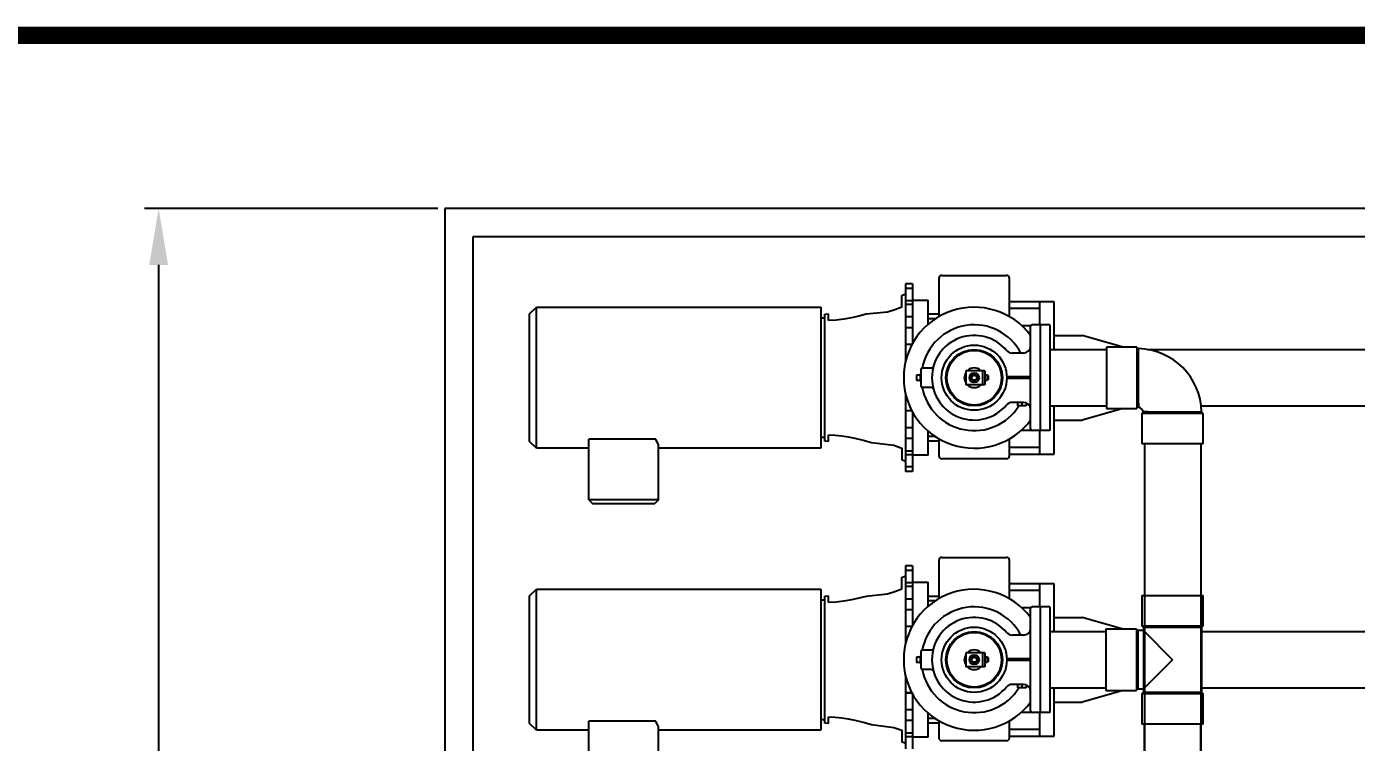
# Model space of a CAD drawing. Header units: inches. Extents: x 3739 to 4246, y 1221 to 1542.
# Drawn here: x 4000.4 to 4094.7, y 1486.6 to 1537.4 of the extents above; entities that cross this region are included whole.
import ezdxf

# ---------------------------------------------------------------- set-up
doc = ezdxf.new("R2010")
doc.units = ezdxf.units.IN
doc.header["$MEASUREMENT"] = 0
doc.header["$PDSIZE"] = -1
doc.layers.add('WDPUMP', color=7, linetype='Continuous')
doc.layers.add('WSPUMP', color=7, linetype='Continuous')
doc.dimstyles.new('General Dimension', dxfattribs={"dimtxt": 3.5, "dimasz": 4, "dimexe": 1, "dimexo": 0.5, "dimgap": 0.09, "dimtad": 0, "dimtih": 1, "dimtoh": 1, "dimdec": 3, "dimzin": 0, "dimdsep": 46, "dimlunit": 5, "dimtxsty": 'Standard', "dimcen": 0.09, "dimadec": 0, "dimazin": 0, "dimtfac": 1, "dimtdec": 3, "dimtofl": 0, "dimtmove": 0, "dimatfit": 3, "dimfxl": 1, "dimtolj": 1, "dimtzin": 0, "dimarcsym": 0})

# ---------------------------------------------------------------- blocks, each defined once
blk = doc.blocks.new('*D39')
at = {"color": 0, "linetype": 'Continuous', "lineweight": -2}
for p, q in [((4029.555, 1524.483), (4008.755, 1524.483)), ((4009.755, 1520.483), (4009.755, 1480.781)), ((4009.755, 1432.733), (4009.755, 1472.435)), ((4029.555, 1428.733), (4008.755, 1428.733))]:
    blk.add_line(p, q, dxfattribs=at)
at = {"color": 0, "linetype": 'Continuous'}
for points in [[(4009.088, 1520.483), (4010.421, 1520.483), (4009.755, 1524.483)], [(4009.088, 1432.733), (4010.421, 1432.733), (4009.755, 1428.733)]]:
    blk.add_solid(points, dxfattribs=at)
at = {"layer": 'Defpoints', "color": 0, "linetype": 'Continuous'}
for p in [(4030.055, 1524.483), (4009.755, 1428.733), (4030.055, 1428.733)]:
    blk.add_point(p, dxfattribs=at)
at = {"color": 0, "linetype": 'Continuous', "insert": (4009.755, 1476.608), "char_height": 3.5, "attachment_point": 5}
blk.add_mtext('\\A1;95{\\H1x;\\S3/4;}', dxfattribs=at)

msp = doc.modelspace()

# ---------------------------------------------------------------- linework, layer by layer
at = {"color": 0, "linetype": 'Continuous'}
for p, q in [((4030.0554, 1524.4829), (4030.0554, 1428.7329)), ((4174.0554, 1524.4829), (4030.0554, 1524.4829)), ((4030.0554, 1524.4829), (4030.0554, 1428.7329)), ((4174.0554, 1524.4829), (4030.0554, 1524.4829)), ((4032.0353, 1522.4829), (4032.0353, 1430.7329)), ((4172.0896, 1522.4829), (4032.0353, 1522.4829)), ((4032.0353, 1522.4829), (4032.0353, 1510.4829)), ((4032.0353, 1522.4829), (4032.0353, 1430.7329)), ((4172.0896, 1522.4829), (4032.0353, 1522.4829)), ((4032.0353, 1522.4829), (4032.0353, 1510.4829))]:
    msp.add_line(p, q, dxfattribs=at)
at = {"color": 0, "linetype": 'Continuous', "lineweight": 20, "const_width": 1.2319}
msp.add_lwpolyline([(3747.4063, 1228.7897), (4240.1698, 1228.7897), (4240.1698, 1536.7669), (3747.4063, 1536.7669), (3747.4063, 1228.7897)], dxfattribs=at)
at = {"layer": 'WDPUMP', "color": 0, "linetype": 'Continuous'}
for p, q in [((4063.2013, 1519.1374), (4062.7013, 1519.1374)), ((4062.7013, 1519.1374), (4062.7013, 1518.8112)), ((4063.2013, 1519.1374), (4062.7013, 1519.1374)), ((4062.7013, 1519.1374), (4062.7013, 1519.1374)), ((4063.2013, 1519.1374), (4063.2013, 1518.8112)), ((4063.2013, 1519.1374), (4063.2013, 1519.1374)), ((4065.0793, 1519.5404), (4065.0793, 1516.813)), ((4065.2793, 1519.7404), (4069.8793, 1519.7404)), ((4070.0793, 1516.813), (4070.0793, 1519.5404)), ((4062.4485, 1518.315), (4062.7013, 1518.4279)), ((4062.4513, 1517.4851), (4062.4513, 1518.3157)), ((4063.2013, 1518.8112), (4062.7013, 1518.8112)), ((4062.7013, 1518.8112), (4062.7013, 1517.9401)), ((4063.2013, 1518.8112), (4063.2013, 1517.9401)), ((4036.0353, 1516.9829), (4036.5353, 1517.4829)), ((4036.5353, 1517.4829), (4056.7153, 1517.4829)), ((4036.5353, 1507.4829), (4036.5353, 1517.4829)), ((4056.7153, 1517.4829), (4056.7153, 1507.4829)), ((4062.7013, 1517.9401), (4062.7013, 1517.6801)), ((4063.2013, 1517.9401), (4062.7013, 1517.9401)), ((4063.2013, 1517.6801), (4062.7013, 1517.6801)), ((4062.7013, 1517.6801), (4062.7013, 1516.789)), ((4063.2013, 1517.9829), (4064.3263, 1517.9829)), ((4063.2013, 1517.9401), (4063.2013, 1517.681)), ((4063.2013, 1517.6801), (4063.2013, 1516.789)), ((4064.3263, 1516.28), (4064.3263, 1517.9829)), ((4070.0793, 1517.8977), (4072.2363, 1517.8977)), ((4070.0793, 1517.4157), (4072.2363, 1517.4157)), ((4072.2363, 1517.4157), (4072.2363, 1517.8977)), ((4072.2363, 1517.8977), (4073.2363, 1517.8977)), ((4072.2363, 1516.2329), (4072.2363, 1517.4157)), ((4073.2391, 1514.4829), (4073.2391, 1517.8977)), ((4036.0353, 1516.9829), (4036.0353, 1507.9829)), ((4056.7153, 1516.7329), (4056.9963, 1516.7329)), ((4056.9963, 1516.9829), (4057.2455, 1517.0153)), ((4056.9963, 1507.9829), (4056.9963, 1516.9829)), ((4057.2463, 1516.5319), (4057.2463, 1517.0142)), ((4063.2013, 1516.789), (4062.7013, 1516.789)), ((4062.7013, 1516.789), (4062.7013, 1516.0298)), ((4063.2013, 1516.789), (4063.2013, 1516.0298)), ((4065.0793, 1516.9793), (4064.3263, 1516.9793)), ((4065.0793, 1516.9789), (4064.3263, 1516.9789)), ((4064.8197, 1516.6524), (4064.3263, 1516.6524)), ((4070.9307, 1516.1934), (4071.6129, 1516.1934)), ((4072.2666, 1516.2329), (4071.7041, 1516.2329)), ((4072.2666, 1516.2329), (4072.2666, 1508.7329)), ((4072.9541, 1516.2329), (4072.2666, 1516.2329)), ((4072.9541, 1516.2329), (4072.9541, 1508.7329)), ((4062.7013, 1516.0298), (4062.7013, 1514.8402)), ((4063.2013, 1516.0298), (4062.7013, 1516.0298)), ((4063.2013, 1516.0298), (4063.2013, 1514.8981)), ((4071.5791, 1508.8579), (4071.5791, 1516.1079)), ((4073.2391, 1515.4832), (4075.2391, 1515.4832)), ((4078.1363, 1514.6554), (4075.2391, 1515.4832)), ((4063.1699, 1514.8402), (4062.7013, 1514.8402)), ((4062.7013, 1514.8402), (4062.7013, 1514.8302)), ((4063.1645, 1514.8302), (4062.7013, 1514.8302)), ((4062.7013, 1514.8302), (4062.7013, 1513.6131)), ((4063.2013, 1514.8402), (4063.2013, 1514.8302)), ((4072.9541, 1514.4829), (4076.9541, 1514.4829)), ((4079.1141, 1514.6554), (4076.9541, 1514.6554)), ((4076.9541, 1514.6554), (4076.9541, 1510.3104)), ((4079.1141, 1514.6554), (4079.1141, 1512.4817)), ((4079.8676, 1514.4832), (4118.7391, 1514.4832)), ((4062.7087, 1513.6131), (4062.7013, 1513.6131)), ((4062.7013, 1513.6131), (4062.7013, 1513.5807)), ((4071.0791, 1514.2329), (4070.2606, 1514.2329)), ((4063.4902, 1512.6704), (4063.4902, 1512.2954)), ((4063.7402, 1512.6704), (4063.4902, 1512.6704)), ((4063.7402, 1512.7529), (4063.8291, 1512.7501)), ((4063.7402, 1512.7529), (4063.7402, 1512.2129)), ((4063.8291, 1512.7501), (4063.7402, 1512.7529)), ((4063.7802, 1512.7517), (4063.7802, 1512.2142)), ((4063.8291, 1511.8584), (4063.8291, 1513.1074)), ((4064.5615, 1513.1704), (4063.8921, 1513.1704)), ((4068.3392, 1512.9829), (4066.9856, 1512.9829)), ((4066.9856, 1512.9829), (4066.9856, 1511.9829)), ((4068.1726, 1512.9829), (4068.1726, 1511.9829)), ((4068.3392, 1512.9829), (4068.3392, 1511.9829)), ((4068.5042, 1512.6704), (4068.3392, 1512.6704)), ((4068.5042, 1512.6704), (4068.5042, 1512.2954)), ((4068.5667, 1512.6392), (4068.5042, 1512.6392)), ((4068.5667, 1512.6392), (4068.5667, 1512.3267)), ((4071.5791, 1512.5454), (4069.8907, 1512.5454)), ((4071.5791, 1512.4204), (4069.8907, 1512.4204)), ((4079.1141, 1512.4817), (4079.1141, 1510.3104)), ((4063.7402, 1512.2954), (4063.4902, 1512.2954)), ((4063.7402, 1512.2129), (4063.8291, 1512.2157)), ((4063.7402, 1512.2129), (4063.8291, 1512.2157)), ((4064.5615, 1511.7954), (4063.8921, 1511.7954)), ((4068.3392, 1511.9829), (4066.9856, 1511.9829)), ((4068.5042, 1512.2954), (4068.3392, 1512.2954)), ((4068.5667, 1512.3267), (4068.5042, 1512.3267)), ((4062.7013, 1511.3851), (4062.7013, 1511.3514)), ((4062.709, 1511.3514), (4062.7013, 1511.3514)), ((4062.7013, 1511.3514), (4062.7013, 1510.1343)), ((4071.0791, 1510.7329), (4070.2606, 1510.7329)), ((4070.6416, 1510.7329), (4070.6416, 1510.4829)), ((4071.2666, 1510.4829), (4070.6416, 1510.4829)), ((4070.9541, 1510.7329), (4070.9541, 1510.4829)), ((4071.2666, 1510.6964), (4071.2666, 1510.4829)), ((4072.9541, 1510.4829), (4076.9541, 1510.4829)), ((4073.2391, 1507.0687), (4073.2391, 1510.4829)), ((4083.6767, 1510.4832), (4101.3569, 1510.4832)), ((4063.1652, 1510.1343), (4062.7013, 1510.1343)), ((4062.7013, 1510.1343), (4062.7013, 1510.1245)), ((4062.7013, 1510.1245), (4062.7013, 1508.9351)), ((4063.1704, 1510.1245), (4062.7013, 1510.1245)), ((4063.2013, 1510.1343), (4063.2013, 1510.1245)), ((4063.2013, 1510.0677), (4063.2013, 1508.9351)), ((4078.1343, 1510.3104), (4075.2391, 1509.4832)), ((4076.9541, 1510.3104), (4079.1141, 1510.3104)), ((4079.4726, 1509.9519), (4079.4726, 1507.7919)), ((4081.6439, 1509.9519), (4079.4726, 1509.9519)), ((4083.8176, 1509.9519), (4081.6439, 1509.9519)), ((4083.8176, 1507.7919), (4083.8176, 1509.9519)), ((4063.2013, 1508.9351), (4062.7013, 1508.9351)), ((4062.7013, 1508.9351), (4062.7013, 1508.1757)), ((4063.2013, 1508.9351), (4063.2013, 1508.1757)), ((4064.3263, 1506.9829), (4064.3263, 1508.6858)), ((4070.9263, 1508.7684), (4071.6168, 1508.7684)), ((4072.2666, 1508.7329), (4071.7041, 1508.7329)), ((4072.2363, 1507.5511), (4072.2363, 1508.7329)), ((4072.9541, 1508.7329), (4072.2666, 1508.7329)), ((4073.2391, 1509.4832), (4075.2391, 1509.4832)), ((4036.5353, 1507.4829), (4036.0353, 1507.9829)), ((4044.9963, 1508.1299), (4040.2683, 1508.1299)), ((4040.2683, 1503.8189), (4040.2683, 1508.1299)), ((4045.1883, 1507.7329), (4044.9963, 1508.1299)), ((4045.1883, 1503.8189), (4045.1883, 1507.7329)), ((4056.9963, 1508.2329), (4056.7153, 1508.2329)), ((4057.2455, 1507.951), (4056.9963, 1507.9829)), ((4057.2463, 1507.9517), (4057.2463, 1508.4339)), ((4063.2013, 1508.1757), (4062.7013, 1508.1757)), ((4062.7013, 1508.1757), (4062.7013, 1507.2849)), ((4063.2013, 1508.1757), (4063.2013, 1507.2849)), ((4064.8215, 1508.3122), (4064.3263, 1508.3122)), ((4065.0793, 1507.9865), (4064.3263, 1507.9865)), ((4065.0793, 1508.1528), (4065.0793, 1506.9404)), ((4070.0793, 1506.9404), (4070.0793, 1508.1528)), ((4083.8176, 1507.7919), (4079.4726, 1507.7919)), ((4079.6451, 1507.7919), (4079.6451, 1497.0492)), ((4083.6451, 1507.7919), (4083.6451, 1497.0492)), ((4040.2683, 1507.4829), (4036.5353, 1507.4829)), ((4056.7153, 1507.4829), (4045.1883, 1507.4829)), ((4062.4513, 1507.4807), (4062.4513, 1506.6501)), ((4062.7013, 1507.2849), (4062.7013, 1507.0252)), ((4063.2013, 1507.2849), (4062.7013, 1507.2849)), ((4063.2013, 1507.0252), (4062.7013, 1507.0252)), ((4062.7013, 1507.0252), (4062.7013, 1506.1542)), ((4063.2013, 1507.2857), (4063.2013, 1507.0252)), ((4063.2013, 1507.0252), (4063.2013, 1506.1542)), ((4064.3263, 1506.9829), (4063.2013, 1506.9829)), ((4066.5793, 1506.7404), (4065.2793, 1506.7404)), ((4068.5793, 1506.7404), (4066.5793, 1506.7404)), ((4069.8793, 1506.7404), (4068.5793, 1506.7404)), ((4070.0793, 1507.5511), (4072.2363, 1507.5511)), ((4070.0793, 1507.0687), (4072.2363, 1507.0687)), ((4070.0793, 1507.0681), (4072.2363, 1507.0687)), ((4072.2363, 1507.0687), (4072.2363, 1507.5511)), ((4072.2363, 1507.0687), (4072.2363, 1507.0687)), ((4072.2391, 1507.0687), (4073.2391, 1507.0687)), ((4062.7013, 1506.5379), (4062.4486, 1506.651)), ((4063.2013, 1506.1542), (4062.7013, 1506.1542)), ((4062.7013, 1506.1542), (4062.7013, 1505.8282)), ((4063.2013, 1505.8282), (4062.7013, 1505.8282)), ((4063.2013, 1506.1542), (4063.2013, 1505.8282)), ((4045.1883, 1503.8189), (4040.2683, 1503.8189)), ((4040.2683, 1503.8189), (4040.5143, 1503.5729)), ((4040.5143, 1503.5729), (4044.9423, 1503.5729)), ((4045.1883, 1503.8189), (4044.9423, 1503.5729)), ((4065.0793, 1499.5404), (4065.0793, 1496.813)), ((4065.2793, 1499.7404), (4069.8793, 1499.7404)), ((4070.0793, 1496.813), (4070.0793, 1499.5404)), ((4062.4485, 1498.315), (4062.7013, 1498.4279)), ((4062.4513, 1497.4851), (4062.4513, 1498.3157)), ((4063.2013, 1499.1374), (4062.7013, 1499.1374)), ((4062.7013, 1499.1374), (4062.7013, 1498.8112)), ((4063.2013, 1499.1374), (4062.7013, 1499.1374)), ((4062.7013, 1499.1374), (4062.7013, 1499.1374)), ((4063.2013, 1498.8112), (4062.7013, 1498.8112)), ((4062.7013, 1498.8112), (4062.7013, 1497.9401)), ((4063.2013, 1499.1374), (4063.2013, 1498.8112)), ((4063.2013, 1499.1374), (4063.2013, 1499.1374)), ((4063.2013, 1498.8112), (4063.2013, 1497.9401)), ((4036.0353, 1496.9829), (4036.5353, 1497.4829)), ((4036.5353, 1497.4829), (4056.7153, 1497.4829)), ((4036.5353, 1487.4829), (4036.5353, 1497.4829)), ((4056.7153, 1497.4829), (4056.7153, 1487.4829)), ((4062.7013, 1497.9401), (4062.7013, 1497.6801)), ((4063.2013, 1497.9401), (4062.7013, 1497.9401)), ((4063.2013, 1497.6801), (4062.7013, 1497.6801)), ((4062.7013, 1497.6801), (4062.7013, 1496.789)), ((4063.2013, 1497.9829), (4064.3263, 1497.9829)), ((4063.2013, 1497.9401), (4063.2013, 1497.681)), ((4063.2013, 1497.6801), (4063.2013, 1496.789)), ((4064.3263, 1496.28), (4064.3263, 1497.9829)), ((4070.0793, 1497.8977), (4072.2363, 1497.8977)), ((4070.0793, 1497.4157), (4072.2363, 1497.4157)), ((4072.2363, 1497.4157), (4072.2363, 1497.8977)), ((4072.2363, 1497.8977), (4073.2363, 1497.8977)), ((4072.2363, 1496.2329), (4072.2363, 1497.4157)), ((4073.2391, 1494.4829), (4073.2391, 1497.8977)), ((4036.0353, 1496.9829), (4036.0353, 1487.9829)), ((4056.7153, 1496.7329), (4056.9963, 1496.7329)), ((4056.9963, 1496.9829), (4057.2455, 1497.0153)), ((4056.9963, 1487.9829), (4056.9963, 1496.9829)), ((4057.2463, 1496.5319), (4057.2463, 1497.0142)), ((4063.2013, 1496.789), (4062.7013, 1496.789)), ((4062.7013, 1496.789), (4062.7013, 1496.0298)), ((4063.2013, 1496.789), (4063.2013, 1496.0298)), ((4065.0793, 1496.9793), (4064.3263, 1496.9793)), ((4065.0793, 1496.9789), (4064.3263, 1496.9789)), ((4064.8197, 1496.6524), (4064.3263, 1496.6524)), ((4079.4726, 1497.0492), (4079.4726, 1494.8892)), ((4079.4726, 1497.0492), (4081.6451, 1497.0492)), ((4081.6451, 1497.0492), (4083.8176, 1497.0492)), ((4083.8176, 1494.8892), (4083.8176, 1497.0492)), ((4062.7013, 1496.0298), (4062.7013, 1494.8402)), ((4063.2013, 1496.0298), (4062.7013, 1496.0298)), ((4063.2013, 1496.0298), (4063.2013, 1494.8981)), ((4070.9307, 1496.1934), (4071.6129, 1496.1934)), ((4071.5791, 1488.8579), (4071.5791, 1496.1079)), ((4072.2666, 1496.2329), (4071.7041, 1496.2329)), ((4072.2666, 1496.2329), (4072.2666, 1488.7329)), ((4072.9541, 1496.2329), (4072.2666, 1496.2329)), ((4072.9541, 1496.2329), (4072.9541, 1488.7329)), ((4073.2391, 1495.4832), (4075.2391, 1495.4832)), ((4078.1363, 1494.6554), (4075.2391, 1495.4832)), ((4063.1699, 1494.8402), (4062.7013, 1494.8402)), ((4062.7013, 1494.8402), (4062.7013, 1494.8302)), ((4063.1645, 1494.8302), (4062.7013, 1494.8302)), ((4062.7013, 1494.8302), (4062.7013, 1493.6131)), ((4063.2013, 1494.8402), (4063.2013, 1494.8302)), ((4072.9541, 1494.4829), (4076.9226, 1494.4829)), ((4079.0826, 1494.6554), (4076.9226, 1494.6554)), ((4076.9226, 1494.6554), (4076.9226, 1490.3104)), ((4079.0826, 1494.6554), (4079.0826, 1490.3104)), ((4079.5826, 1494.5454), (4079.1926, 1494.5454)), ((4079.1926, 1494.5454), (4079.1926, 1490.4204)), ((4079.4726, 1494.8892), (4081.6451, 1494.8892)), ((4079.5826, 1494.7792), (4079.5826, 1490.1867)), ((4083.7076, 1494.7792), (4079.5826, 1494.7792)), ((4079.5826, 1494.5454), (4081.6451, 1492.4829)), ((4081.6451, 1494.8892), (4083.8176, 1494.8892)), ((4083.7076, 1494.7792), (4083.7076, 1490.1867)), ((4083.7076, 1494.4832), (4101.299, 1494.4832)), ((4062.7087, 1493.6131), (4062.7013, 1493.6131)), ((4062.7013, 1493.6131), (4062.7013, 1493.5807)), ((4071.0791, 1494.2329), (4070.2606, 1494.2329)), ((4063.4902, 1492.6704), (4063.4902, 1492.2954)), ((4063.7402, 1492.6704), (4063.4902, 1492.6704)), ((4063.7402, 1492.7529), (4063.8291, 1492.7501)), ((4063.7402, 1492.7529), (4063.7402, 1492.2129)), ((4063.8291, 1492.7501), (4063.7402, 1492.7529)), ((4063.7802, 1492.7517), (4063.7802, 1492.2142)), ((4063.8291, 1491.8584), (4063.8291, 1493.1074)), ((4064.5615, 1493.1704), (4063.8921, 1493.1704)), ((4068.3392, 1492.9829), (4066.9856, 1492.9829)), ((4066.9856, 1492.9829), (4066.9856, 1491.9829)), ((4068.1726, 1492.9829), (4068.1726, 1491.9829)), ((4068.3392, 1492.9829), (4068.3392, 1491.9829)), ((4068.5042, 1492.6704), (4068.3392, 1492.6704)), ((4068.5042, 1492.6704), (4068.5042, 1492.2954)), ((4068.5667, 1492.6392), (4068.5042, 1492.6392)), ((4068.5667, 1492.6392), (4068.5667, 1492.3267)), ((4063.7402, 1492.2954), (4063.4902, 1492.2954)), ((4063.7402, 1492.2129), (4063.8291, 1492.2157)), ((4063.7402, 1492.2129), (4063.8291, 1492.2157)), ((4064.5615, 1491.7954), (4063.8921, 1491.7954)), ((4068.3392, 1491.9829), (4066.9856, 1491.9829)), ((4068.5042, 1492.2954), (4068.3392, 1492.2954)), ((4068.5667, 1492.3267), (4068.5042, 1492.3267)), ((4071.5791, 1492.5454), (4069.8907, 1492.5454)), ((4071.5791, 1492.4204), (4069.8907, 1492.4204)), ((4081.6451, 1492.4829), (4079.5826, 1490.4204)), ((4062.7013, 1491.3851), (4062.7013, 1491.3514)), ((4062.709, 1491.3514), (4062.7013, 1491.3514)), ((4062.7013, 1491.3514), (4062.7013, 1490.1343)), ((4071.0791, 1490.7329), (4070.2606, 1490.7329)), ((4070.6416, 1490.7329), (4070.6416, 1490.4829)), ((4070.9541, 1490.7329), (4070.9541, 1490.4829)), ((4071.2666, 1490.6964), (4071.2666, 1490.4829)), ((4063.1652, 1490.1343), (4062.7013, 1490.1343)), ((4062.7013, 1490.1343), (4062.7013, 1490.1245)), ((4062.7013, 1490.1245), (4062.7013, 1488.9351)), ((4063.1704, 1490.1245), (4062.7013, 1490.1245)), ((4063.2013, 1490.1343), (4063.2013, 1490.1245)), ((4063.2013, 1490.0677), (4063.2013, 1488.9351)), ((4071.2666, 1490.4829), (4070.6416, 1490.4829)), ((4072.9541, 1490.4829), (4076.9226, 1490.4829)), ((4073.2391, 1487.0687), (4073.2391, 1490.4829)), ((4078.1343, 1490.3104), (4075.2391, 1489.4832)), ((4076.9226, 1490.3104), (4079.0826, 1490.3104)), ((4079.1926, 1490.4204), (4079.5826, 1490.4204)), ((4079.4726, 1490.0767), (4079.4726, 1487.9167)), ((4081.6451, 1490.0767), (4079.4726, 1490.0767)), ((4079.5826, 1490.1867), (4081.6451, 1490.1867)), ((4081.6451, 1490.1867), (4083.7076, 1490.1867)), ((4083.8176, 1490.0767), (4081.6451, 1490.0767)), ((4083.7076, 1490.4832), (4118.7391, 1490.4832)), ((4083.8176, 1487.9167), (4083.8176, 1490.0767)), ((4063.2013, 1488.9351), (4062.7013, 1488.9351)), ((4062.7013, 1488.9351), (4062.7013, 1488.1757)), ((4063.2013, 1488.9351), (4063.2013, 1488.1757)), ((4073.2391, 1489.4832), (4075.2391, 1489.4832)), ((4036.5353, 1487.4829), (4036.0353, 1487.9829)), ((4044.9963, 1488.1299), (4040.2683, 1488.1299)), ((4040.2683, 1483.8189), (4040.2683, 1488.1299)), ((4045.1883, 1487.7329), (4044.9963, 1488.1299)), ((4056.9963, 1488.2329), (4056.7153, 1488.2329)), ((4057.2455, 1487.951), (4056.9963, 1487.9829)), ((4057.2463, 1487.9517), (4057.2463, 1488.4339)), ((4063.2013, 1488.1757), (4062.7013, 1488.1757)), ((4062.7013, 1488.1757), (4062.7013, 1487.2849)), ((4063.2013, 1488.1757), (4063.2013, 1487.2849)), ((4064.3263, 1486.9829), (4064.3263, 1488.6858)), ((4064.8215, 1488.3122), (4064.3263, 1488.3122)), ((4065.0793, 1487.9865), (4064.3263, 1487.9865)), ((4065.0793, 1488.1528), (4065.0793, 1486.9404)), ((4070.0793, 1486.9404), (4070.0793, 1488.1528)), ((4070.9263, 1488.7684), (4071.6168, 1488.7684)), ((4072.2666, 1488.7329), (4071.7041, 1488.7329)), ((4072.2363, 1487.5511), (4072.2363, 1488.7329)), ((4072.9541, 1488.7329), (4072.2666, 1488.7329)), ((4083.8176, 1487.9167), (4079.4726, 1487.9167)), ((4079.6451, 1431.6329), (4079.6451, 1487.9167)), ((4083.6451, 1431.6329), (4083.6451, 1487.9167)), ((4040.2683, 1487.4829), (4036.5353, 1487.4829)), ((4045.1883, 1483.8189), (4045.1883, 1487.7329)), ((4056.7153, 1487.4829), (4045.1883, 1487.4829)), ((4062.4513, 1487.4807), (4062.4513, 1486.6501)), ((4062.7013, 1487.2849), (4062.7013, 1487.0252)), ((4063.2013, 1487.2849), (4062.7013, 1487.2849)), ((4063.2013, 1487.0252), (4062.7013, 1487.0252)), ((4062.7013, 1487.0252), (4062.7013, 1486.1542)), ((4063.2013, 1487.2857), (4063.2013, 1487.0252)), ((4063.2013, 1487.0252), (4063.2013, 1486.1542)), ((4064.3263, 1486.9829), (4063.2013, 1486.9829)), ((4070.0793, 1487.5511), (4072.2363, 1487.5511)), ((4070.0793, 1487.0687), (4072.2363, 1487.0687)), ((4070.0793, 1487.0681), (4072.2363, 1487.0687)), ((4072.2363, 1487.0687), (4072.2363, 1487.5511)), ((4072.2363, 1487.0687), (4072.2363, 1487.0687)), ((4072.2391, 1487.0687), (4073.2391, 1487.0687)), ((4062.7013, 1486.5379), (4062.4486, 1486.651)), ((4066.5793, 1486.7404), (4065.2793, 1486.7404)), ((4068.5793, 1486.7404), (4066.5793, 1486.7404)), ((4069.8793, 1486.7404), (4068.5793, 1486.7404))]:
    msp.add_line(p, q, dxfattribs=at)
at = {"layer": 'WDPUMP', "color": 0, "linetype": 'Continuous', "flags": 128}
for points in [[(4062.4513, 1517.4851), (4061.9486, 1517.3017), (4061.4413, 1517.1322), (4059.9274, 1516.978), (4059.4086, 1516.8424), (4058.8763, 1516.726), (4058.3396, 1516.6339), (4057.7942, 1516.5683), (4057.2463, 1516.5319)], [(4079.1141, 1514.6535), (4079.1162, 1514.6324), (4079.1224, 1514.6121), (4079.1323, 1514.5934), (4079.1457, 1514.5769), (4079.162, 1514.5633), (4079.1805, 1514.5531), (4079.2007, 1514.5466), (4079.2218, 1514.5441)], [(4079.2241, 1512.4817), (4079.224, 1512.4828), (4079.2236, 1512.6764), (4079.2233, 1512.87), (4079.223, 1513.0372), (4079.2228, 1513.2005), (4079.2226, 1513.3633), (4079.2224, 1513.5197), (4079.2222, 1513.6642), (4079.2221, 1513.8006), (4079.222, 1513.9313), (4079.2219, 1514.0515), (4079.2218, 1514.1572), (4079.2217, 1514.2513), (4079.2216, 1514.3353), (4079.2216, 1514.4059), (4079.2215, 1514.4609), (4079.2215, 1514.5022), (4079.2215, 1514.5302), (4079.2215, 1514.5432), (4079.2215, 1514.5426)], [(4079.2559, 1510.4002), (4079.256, 1510.3993), (4079.2548, 1510.4126), (4079.2524, 1510.4415), (4079.2492, 1510.4851), (4079.2457, 1510.5447), (4079.2423, 1510.6185), (4079.2393, 1510.7025), (4079.2367, 1510.7986), (4079.2343, 1510.9093), (4079.2324, 1511.0314), (4079.2308, 1511.1595), (4079.2294, 1511.2965), (4079.2282, 1511.446), (4079.2272, 1511.6029), (4079.2264, 1511.7616), (4079.2257, 1511.9252), (4079.2251, 1512.0976), (4079.2246, 1512.2728), (4079.2241, 1512.4817)], [(4079.5623, 1510.0938), (4079.5614, 1510.0939), (4079.5748, 1510.0926), (4079.6036, 1510.0902), (4079.6472, 1510.0871), (4079.7068, 1510.0836), (4079.7806, 1510.0802), (4079.8646, 1510.0772), (4079.9607, 1510.0745), (4080.0715, 1510.0722), (4080.1936, 1510.0702), (4080.3216, 1510.0686), (4080.4587, 1510.0673), (4080.6081, 1510.0661), (4080.7651, 1510.0651), (4080.9237, 1510.0643), (4081.0874, 1510.0636), (4081.2597, 1510.063), (4081.4349, 1510.0624), (4081.6438, 1510.0619)], [(4081.6438, 1510.0619), (4081.6449, 1510.0619), (4081.8385, 1510.0615), (4082.0321, 1510.0611), (4082.1993, 1510.0609), (4082.3626, 1510.0606), (4082.5255, 1510.0604), (4082.6819, 1510.0602), (4082.8264, 1510.0601), (4082.9627, 1510.0599), (4083.0935, 1510.0598), (4083.2136, 1510.0597), (4083.3193, 1510.0596), (4083.4134, 1510.0595), (4083.4975, 1510.0595), (4083.568, 1510.0594), (4083.623, 1510.0594), (4083.6644, 1510.0594), (4083.6923, 1510.0593), (4083.7053, 1510.0593), (4083.7047, 1510.0593)], [(4083.7063, 1510.0591), (4083.7089, 1510.0381), (4083.7154, 1510.018), (4083.7257, 1509.9995), (4083.7393, 1509.9834), (4083.7557, 1509.9701), (4083.7744, 1509.9602), (4083.7946, 1509.9541), (4083.8156, 1509.9519)], [(4057.2463, 1508.4339), (4057.7157, 1508.4046), (4058.1834, 1508.3536), (4058.652, 1508.2815), (4059.1174, 1508.1901), (4059.7086, 1508.0476), (4060.2935, 1507.8799), (4061.8754, 1507.6896), (4062.4513, 1507.4807)], [(4062.4513, 1497.4851), (4061.9486, 1497.3017), (4061.4413, 1497.1322), (4059.9274, 1496.978), (4059.4086, 1496.8424), (4058.8763, 1496.726), (4058.3396, 1496.6339), (4057.7942, 1496.5683), (4057.2463, 1496.5319)], [(4057.2463, 1488.4339), (4057.7157, 1488.4046), (4058.1834, 1488.3536), (4058.652, 1488.2815), (4059.1174, 1488.1901), (4059.7086, 1488.0476), (4060.2935, 1487.8799), (4061.8754, 1487.6896), (4062.4513, 1487.4807)]]:
    msp.add_lwpolyline(points, dxfattribs=at)
at = {"layer": 'WDPUMP', "color": 0, "linetype": 'Continuous'}
for centre, radius in [((4067.5793, 1512.4829), 2.3123), ((4067.5793, 1512.4829), 2.0003), ((4067.5793, 1512.4829), 1.9378), ((4067.5791, 1512.4829), 0.3435), ((4067.5791, 1512.4829), 0.214), ((4067.5791, 1512.4829), 0.1827), ((4067.5793, 1492.4829), 2.3123), ((4067.5793, 1492.4829), 2.0003), ((4067.5793, 1492.4829), 1.9378), ((4067.5791, 1492.4829), 0.3435), ((4067.5791, 1492.4829), 0.214), ((4067.5791, 1492.4829), 0.1827)]:
    msp.add_circle(centre, radius, dxfattribs=at)
for centre, radius, start, end in [((4065.2793, 1519.5404), 0.2, 90, 180), ((4069.8793, 1519.5404), 0.2, 0, 90), ((4067.5793, 1512.4829), 5, 36.874672, 323.125328), ((4067.5793, 1512.4829), 3.7503, 27.816124, 169.436735), ((4071.7041, 1516.1079), 0.125, 90, 180), ((4067.5793, 1512.4829), 3.0003, 40.001767, 319.998233), ((4070.2606, 1514.7329), 0.5, 220.001767, 270), ((4071.0791, 1514.7329), 0.5, 270, 0), ((4079.1141, 1509.9519), 4.5935, 1.340587, 88.660329), ((4063.8921, 1513.1074), 0.063, 90, 180), ((4064.5615, 1513.2954), 0.125, 270, 344.931172), ((4067.5791, 1512.4829), 0.7012, 147.825701, 212.174299), ((4067.5791, 1512.4829), 0.7012, 45.486492, 134.513508), ((4063.8921, 1511.8584), 0.063, 180, 270), ((4067.5793, 1512.4829), 3.7503, 190.563265, 327.771455), ((4064.5615, 1511.6704), 0.125, 15.068828, 90), ((4067.5791, 1512.4829), 0.7012, 225.486492, 314.513508), ((4070.2606, 1510.2329), 0.5, 90, 139.998233), ((4071.0791, 1510.2329), 0.5, 0, 90), ((4079.2224, 1510.2938), 0.1096, 72.615341, 170.42287), ((4079.1141, 1509.9519), 0.4685, 17.59635, 72.46961), ((4079.4558, 1510.0605), 0.1098, 279.660357, 17.496583), ((4071.7041, 1508.8579), 0.125, 180, 270), ((4065.2793, 1506.9404), 0.2, 180, 270), ((4069.8793, 1506.9404), 0.2, 270, 0), ((4065.2793, 1499.5404), 0.2, 90, 180), ((4069.8793, 1499.5404), 0.2, 0, 90), ((4067.5793, 1492.4829), 5, 36.874672, 323.125328), ((4067.5793, 1492.4829), 3.7503, 27.816124, 169.436735), ((4067.5793, 1492.4829), 3.0003, 40.001767, 319.998233), ((4071.7041, 1496.1079), 0.125, 90, 180), ((4071.0791, 1494.7329), 0.5, 270, 0), ((4079.1926, 1494.6554), 0.11, 180, 270), ((4079.4726, 1494.7792), 0.11, 0, 90), ((4083.8176, 1494.7792), 0.11, 90, 180), ((4070.2606, 1494.7329), 0.5, 220.001767, 270), ((4063.8921, 1493.1074), 0.063, 90, 180), ((4064.5615, 1493.2954), 0.125, 270, 344.931172), ((4067.5791, 1492.4829), 0.7012, 147.825701, 212.174299), ((4067.5791, 1492.4829), 0.7012, 45.486492, 134.513508), ((4063.8921, 1491.8584), 0.063, 180, 270), ((4067.5793, 1492.4829), 3.7503, 190.563265, 327.771455), ((4064.5615, 1491.6704), 0.125, 15.068828, 90), ((4067.5791, 1492.4829), 0.7012, 225.486492, 314.513508), ((4070.2606, 1490.2329), 0.5, 90, 139.998233), ((4071.0791, 1490.2329), 0.5, 0, 90), ((4079.1926, 1490.3104), 0.11, 90, 180), ((4079.4726, 1490.1867), 0.11, 270, 0), ((4083.8176, 1490.1867), 0.11, 180, 270), ((4071.7041, 1488.8579), 0.125, 180, 270), ((4065.2793, 1486.9404), 0.2, 180, 270), ((4069.8793, 1486.9404), 0.2, 270, 0)]:
    msp.add_arc(centre, radius, start, end, dxfattribs=at)
at = {"layer": 'WSPUMP', "color": 0, "linetype": 'Continuous'}
for p, q in [((4063.2013, 1519.1374), (4062.7013, 1519.1374)), ((4062.7013, 1519.1374), (4062.7013, 1518.8112)), ((4063.2013, 1519.1374), (4062.7013, 1519.1374)), ((4062.7013, 1519.1374), (4062.7013, 1519.1374)), ((4063.2013, 1519.1374), (4063.2013, 1518.8112)), ((4063.2013, 1519.1374), (4063.2013, 1519.1374)), ((4065.0793, 1519.5404), (4065.0793, 1516.813)), ((4065.2793, 1519.7404), (4069.8793, 1519.7404)), ((4070.0793, 1516.813), (4070.0793, 1519.5404)), ((4062.4485, 1518.315), (4062.7013, 1518.4279)), ((4062.4513, 1517.4851), (4062.4513, 1518.3157)), ((4063.2013, 1518.8112), (4062.7013, 1518.8112)), ((4062.7013, 1518.8112), (4062.7013, 1517.9401)), ((4063.2013, 1518.8112), (4063.2013, 1517.9401)), ((4036.0353, 1516.9829), (4036.5353, 1517.4829)), ((4036.5353, 1517.4829), (4056.7153, 1517.4829)), ((4036.5353, 1507.4829), (4036.5353, 1517.4829)), ((4056.7153, 1517.4829), (4056.7153, 1507.4829)), ((4062.7013, 1517.9401), (4062.7013, 1517.6801)), ((4063.2013, 1517.9401), (4062.7013, 1517.9401)), ((4063.2013, 1517.6801), (4062.7013, 1517.6801)), ((4062.7013, 1517.6801), (4062.7013, 1516.789)), ((4063.2013, 1517.9829), (4064.3263, 1517.9829)), ((4063.2013, 1517.9401), (4063.2013, 1517.681)), ((4063.2013, 1517.6801), (4063.2013, 1516.789)), ((4064.3263, 1516.28), (4064.3263, 1517.9829)), ((4070.0793, 1517.8977), (4072.2363, 1517.8977)), ((4070.0793, 1517.4157), (4072.2363, 1517.4157)), ((4072.2363, 1517.4157), (4072.2363, 1517.8977)), ((4072.2363, 1517.8977), (4073.2363, 1517.8977)), ((4072.2363, 1516.2329), (4072.2363, 1517.4157)), ((4073.2391, 1514.4829), (4073.2391, 1517.8977)), ((4036.0353, 1516.9829), (4036.0353, 1507.9829)), ((4056.7153, 1516.7329), (4056.9963, 1516.7329)), ((4056.9963, 1516.9829), (4057.2455, 1517.0153)), ((4056.9963, 1507.9829), (4056.9963, 1516.9829)), ((4057.2463, 1516.5319), (4057.2463, 1517.0142)), ((4063.2013, 1516.789), (4062.7013, 1516.789)), ((4062.7013, 1516.789), (4062.7013, 1516.0298)), ((4063.2013, 1516.789), (4063.2013, 1516.0298)), ((4065.0793, 1516.9793), (4064.3263, 1516.9793)), ((4065.0793, 1516.9789), (4064.3263, 1516.9789)), ((4064.8197, 1516.6524), (4064.3263, 1516.6524)), ((4070.9307, 1516.1934), (4071.6129, 1516.1934)), ((4072.2666, 1516.2329), (4071.7041, 1516.2329)), ((4072.2666, 1516.2329), (4072.2666, 1508.7329)), ((4072.9541, 1516.2329), (4072.2666, 1516.2329)), ((4072.9541, 1516.2329), (4072.9541, 1508.7329)), ((4062.7013, 1516.0298), (4062.7013, 1514.8402)), ((4063.2013, 1516.0298), (4062.7013, 1516.0298)), ((4063.2013, 1516.0298), (4063.2013, 1514.8981)), ((4071.5791, 1508.8579), (4071.5791, 1516.1079)), ((4073.2391, 1515.4832), (4075.2391, 1515.4832)), ((4078.1363, 1514.6554), (4075.2391, 1515.4832)), ((4063.1699, 1514.8402), (4062.7013, 1514.8402)), ((4062.7013, 1514.8402), (4062.7013, 1514.8302)), ((4063.1645, 1514.8302), (4062.7013, 1514.8302)), ((4062.7013, 1514.8302), (4062.7013, 1513.6131)), ((4063.2013, 1514.8402), (4063.2013, 1514.8302)), ((4072.9541, 1514.4829), (4076.9541, 1514.4829)), ((4079.1141, 1514.6554), (4076.9541, 1514.6554)), ((4076.9541, 1514.6554), (4076.9541, 1510.3104)), ((4079.1141, 1514.6554), (4079.1141, 1512.4817)), ((4079.8676, 1514.4832), (4118.7391, 1514.4832)), ((4062.7087, 1513.6131), (4062.7013, 1513.6131)), ((4062.7013, 1513.6131), (4062.7013, 1513.5807)), ((4071.0791, 1514.2329), (4070.2606, 1514.2329)), ((4063.4902, 1512.6704), (4063.4902, 1512.2954)), ((4063.7402, 1512.6704), (4063.4902, 1512.6704)), ((4063.7402, 1512.7529), (4063.8291, 1512.7501)), ((4063.7402, 1512.7529), (4063.7402, 1512.2129)), ((4063.8291, 1512.7501), (4063.7402, 1512.7529)), ((4063.7802, 1512.7517), (4063.7802, 1512.2142)), ((4063.8291, 1511.8584), (4063.8291, 1513.1074)), ((4064.5615, 1513.1704), (4063.8921, 1513.1704)), ((4068.3392, 1512.9829), (4066.9856, 1512.9829)), ((4066.9856, 1512.9829), (4066.9856, 1511.9829)), ((4068.1726, 1512.9829), (4068.1726, 1511.9829)), ((4068.3392, 1512.9829), (4068.3392, 1511.9829)), ((4068.5042, 1512.6704), (4068.3392, 1512.6704)), ((4068.5042, 1512.6704), (4068.5042, 1512.2954)), ((4068.5667, 1512.6392), (4068.5042, 1512.6392)), ((4068.5667, 1512.6392), (4068.5667, 1512.3267)), ((4071.5791, 1512.5454), (4069.8907, 1512.5454)), ((4071.5791, 1512.4204), (4069.8907, 1512.4204)), ((4079.1141, 1512.4817), (4079.1141, 1510.3104)), ((4063.7402, 1512.2954), (4063.4902, 1512.2954)), ((4063.7402, 1512.2129), (4063.8291, 1512.2157)), ((4063.7402, 1512.2129), (4063.8291, 1512.2157)), ((4064.5615, 1511.7954), (4063.8921, 1511.7954)), ((4068.3392, 1511.9829), (4066.9856, 1511.9829)), ((4068.5042, 1512.2954), (4068.3392, 1512.2954)), ((4068.5667, 1512.3267), (4068.5042, 1512.3267)), ((4062.7013, 1511.3851), (4062.7013, 1511.3514)), ((4062.709, 1511.3514), (4062.7013, 1511.3514)), ((4062.7013, 1511.3514), (4062.7013, 1510.1343)), ((4071.0791, 1510.7329), (4070.2606, 1510.7329)), ((4070.6416, 1510.7329), (4070.6416, 1510.4829)), ((4071.2666, 1510.4829), (4070.6416, 1510.4829)), ((4070.9541, 1510.7329), (4070.9541, 1510.4829)), ((4071.2666, 1510.6964), (4071.2666, 1510.4829)), ((4072.9541, 1510.4829), (4076.9541, 1510.4829)), ((4073.2391, 1507.0687), (4073.2391, 1510.4829)), ((4083.6767, 1510.4832), (4101.3569, 1510.4832)), ((4063.1652, 1510.1343), (4062.7013, 1510.1343)), ((4062.7013, 1510.1343), (4062.7013, 1510.1245)), ((4062.7013, 1510.1245), (4062.7013, 1508.9351)), ((4063.1704, 1510.1245), (4062.7013, 1510.1245)), ((4063.2013, 1510.1343), (4063.2013, 1510.1245)), ((4063.2013, 1510.0677), (4063.2013, 1508.9351)), ((4078.1343, 1510.3104), (4075.2391, 1509.4832)), ((4076.9541, 1510.3104), (4079.1141, 1510.3104)), ((4079.4726, 1509.9519), (4079.4726, 1507.7919)), ((4081.6439, 1509.9519), (4079.4726, 1509.9519)), ((4083.8176, 1509.9519), (4081.6439, 1509.9519)), ((4083.8176, 1507.7919), (4083.8176, 1509.9519)), ((4063.2013, 1508.9351), (4062.7013, 1508.9351)), ((4062.7013, 1508.9351), (4062.7013, 1508.1757)), ((4063.2013, 1508.9351), (4063.2013, 1508.1757)), ((4064.3263, 1506.9829), (4064.3263, 1508.6858)), ((4070.9263, 1508.7684), (4071.6168, 1508.7684)), ((4072.2666, 1508.7329), (4071.7041, 1508.7329)), ((4072.2363, 1507.5511), (4072.2363, 1508.7329)), ((4072.9541, 1508.7329), (4072.2666, 1508.7329)), ((4073.2391, 1509.4832), (4075.2391, 1509.4832)), ((4036.5353, 1507.4829), (4036.0353, 1507.9829)), ((4044.9963, 1508.1299), (4040.2683, 1508.1299)), ((4040.2683, 1503.8189), (4040.2683, 1508.1299)), ((4045.1883, 1507.7329), (4044.9963, 1508.1299)), ((4045.1883, 1503.8189), (4045.1883, 1507.7329)), ((4056.9963, 1508.2329), (4056.7153, 1508.2329)), ((4057.2455, 1507.951), (4056.9963, 1507.9829)), ((4057.2463, 1507.9517), (4057.2463, 1508.4339)), ((4063.2013, 1508.1757), (4062.7013, 1508.1757)), ((4062.7013, 1508.1757), (4062.7013, 1507.2849)), ((4063.2013, 1508.1757), (4063.2013, 1507.2849)), ((4064.8215, 1508.3122), (4064.3263, 1508.3122)), ((4065.0793, 1507.9865), (4064.3263, 1507.9865)), ((4065.0793, 1508.1528), (4065.0793, 1506.9404)), ((4070.0793, 1506.9404), (4070.0793, 1508.1528)), ((4083.8176, 1507.7919), (4079.4726, 1507.7919)), ((4079.6451, 1507.7919), (4079.6451, 1431.6329)), ((4083.6451, 1507.7919), (4083.6451, 1431.6329)), ((4040.2683, 1507.4829), (4036.5353, 1507.4829)), ((4056.7153, 1507.4829), (4045.1883, 1507.4829)), ((4062.4513, 1507.4807), (4062.4513, 1506.6501)), ((4062.7013, 1507.2849), (4062.7013, 1507.0252)), ((4063.2013, 1507.2849), (4062.7013, 1507.2849)), ((4063.2013, 1507.0252), (4062.7013, 1507.0252)), ((4062.7013, 1507.0252), (4062.7013, 1506.1542)), ((4063.2013, 1507.2857), (4063.2013, 1507.0252)), ((4063.2013, 1507.0252), (4063.2013, 1506.1542)), ((4064.3263, 1506.9829), (4063.2013, 1506.9829)), ((4066.5793, 1506.7404), (4065.2793, 1506.7404)), ((4068.5793, 1506.7404), (4066.5793, 1506.7404)), ((4069.8793, 1506.7404), (4068.5793, 1506.7404)), ((4070.0793, 1507.5511), (4072.2363, 1507.5511)), ((4070.0793, 1507.0687), (4072.2363, 1507.0687)), ((4070.0793, 1507.0681), (4072.2363, 1507.0687)), ((4072.2363, 1507.0687), (4072.2363, 1507.5511)), ((4072.2363, 1507.0687), (4072.2363, 1507.0687)), ((4072.2391, 1507.0687), (4073.2391, 1507.0687)), ((4062.7013, 1506.5379), (4062.4486, 1506.651)), ((4063.2013, 1506.1542), (4062.7013, 1506.1542)), ((4062.7013, 1506.1542), (4062.7013, 1505.8282)), ((4063.2013, 1505.8282), (4062.7013, 1505.8282)), ((4063.2013, 1506.1542), (4063.2013, 1505.8282)), ((4045.1883, 1503.8189), (4040.2683, 1503.8189)), ((4040.2683, 1503.8189), (4040.5143, 1503.5729)), ((4040.5143, 1503.5729), (4044.9423, 1503.5729)), ((4045.1883, 1503.8189), (4044.9423, 1503.5729))]:
    msp.add_line(p, q, dxfattribs=at)
at = {"layer": 'WSPUMP', "color": 0, "linetype": 'Continuous', "flags": 128}
for points in [[(4062.4513, 1517.4851), (4061.9486, 1517.3017), (4061.4413, 1517.1322), (4059.9274, 1516.978), (4059.4086, 1516.8424), (4058.8763, 1516.726), (4058.3396, 1516.6339), (4057.7942, 1516.5683), (4057.2463, 1516.5319)], [(4079.1141, 1514.6535), (4079.1162, 1514.6324), (4079.1224, 1514.6121), (4079.1323, 1514.5934), (4079.1457, 1514.5769), (4079.162, 1514.5633), (4079.1805, 1514.5531), (4079.2007, 1514.5466), (4079.2218, 1514.5441)], [(4079.2241, 1512.4817), (4079.224, 1512.4828), (4079.2236, 1512.6764), (4079.2233, 1512.87), (4079.223, 1513.0372), (4079.2228, 1513.2005), (4079.2226, 1513.3633), (4079.2224, 1513.5197), (4079.2222, 1513.6642), (4079.2221, 1513.8006), (4079.222, 1513.9313), (4079.2219, 1514.0515), (4079.2218, 1514.1572), (4079.2217, 1514.2513), (4079.2216, 1514.3353), (4079.2216, 1514.4059), (4079.2215, 1514.4609), (4079.2215, 1514.5022), (4079.2215, 1514.5302), (4079.2215, 1514.5432), (4079.2215, 1514.5426)], [(4079.2559, 1510.4002), (4079.256, 1510.3993), (4079.2548, 1510.4126), (4079.2524, 1510.4415), (4079.2492, 1510.4851), (4079.2457, 1510.5447), (4079.2423, 1510.6185), (4079.2393, 1510.7025), (4079.2367, 1510.7986), (4079.2343, 1510.9093), (4079.2324, 1511.0314), (4079.2308, 1511.1595), (4079.2294, 1511.2965), (4079.2282, 1511.446), (4079.2272, 1511.6029), (4079.2264, 1511.7616), (4079.2257, 1511.9252), (4079.2251, 1512.0976), (4079.2246, 1512.2728), (4079.2241, 1512.4817)], [(4079.5623, 1510.0938), (4079.5614, 1510.0939), (4079.5748, 1510.0926), (4079.6036, 1510.0902), (4079.6472, 1510.0871), (4079.7068, 1510.0836), (4079.7806, 1510.0802), (4079.8646, 1510.0772), (4079.9607, 1510.0745), (4080.0715, 1510.0722), (4080.1936, 1510.0702), (4080.3216, 1510.0686), (4080.4587, 1510.0673), (4080.6081, 1510.0661), (4080.7651, 1510.0651), (4080.9237, 1510.0643), (4081.0874, 1510.0636), (4081.2597, 1510.063), (4081.4349, 1510.0624), (4081.6438, 1510.0619)], [(4081.6438, 1510.0619), (4081.6449, 1510.0619), (4081.8385, 1510.0615), (4082.0321, 1510.0611), (4082.1993, 1510.0609), (4082.3626, 1510.0606), (4082.5255, 1510.0604), (4082.6819, 1510.0602), (4082.8264, 1510.0601), (4082.9627, 1510.0599), (4083.0935, 1510.0598), (4083.2136, 1510.0597), (4083.3193, 1510.0596), (4083.4134, 1510.0595), (4083.4975, 1510.0595), (4083.568, 1510.0594), (4083.623, 1510.0594), (4083.6644, 1510.0594), (4083.6923, 1510.0593), (4083.7053, 1510.0593), (4083.7047, 1510.0593)], [(4083.7063, 1510.0591), (4083.7089, 1510.0381), (4083.7154, 1510.018), (4083.7257, 1509.9995), (4083.7393, 1509.9834), (4083.7557, 1509.9701), (4083.7744, 1509.9602), (4083.7946, 1509.9541), (4083.8156, 1509.9519)], [(4057.2463, 1508.4339), (4057.7157, 1508.4046), (4058.1834, 1508.3536), (4058.652, 1508.2815), (4059.1174, 1508.1901), (4059.7086, 1508.0476), (4060.2935, 1507.8799), (4061.8754, 1507.6896), (4062.4513, 1507.4807)]]:
    msp.add_lwpolyline(points, dxfattribs=at)
at = {"layer": 'WSPUMP', "color": 0, "linetype": 'Continuous'}
for centre, radius in [((4067.5793, 1512.4829), 2.3123), ((4067.5793, 1512.4829), 2.0003), ((4067.5793, 1512.4829), 1.9378), ((4067.5791, 1512.4829), 0.3435), ((4067.5791, 1512.4829), 0.214), ((4067.5791, 1512.4829), 0.1827)]:
    msp.add_circle(centre, radius, dxfattribs=at)
for centre, radius, start, end in [((4065.2793, 1519.5404), 0.2, 90, 180), ((4069.8793, 1519.5404), 0.2, 0, 90), ((4067.5793, 1512.4829), 5, 36.874672, 323.125328), ((4067.5793, 1512.4829), 3.7503, 27.816124, 169.436735), ((4071.7041, 1516.1079), 0.125, 90, 180), ((4067.5793, 1512.4829), 3.0003, 40.001767, 319.998233), ((4070.2606, 1514.7329), 0.5, 220.001767, 270), ((4071.0791, 1514.7329), 0.5, 270, 0), ((4079.1141, 1509.9519), 4.5935, 1.340587, 88.660329), ((4063.8921, 1513.1074), 0.063, 90, 180), ((4064.5615, 1513.2954), 0.125, 270, 344.931172), ((4067.5791, 1512.4829), 0.7012, 147.825701, 212.174299), ((4067.5791, 1512.4829), 0.7012, 45.486492, 134.513508), ((4063.8921, 1511.8584), 0.063, 180, 270), ((4067.5793, 1512.4829), 3.7503, 190.563265, 327.771455), ((4064.5615, 1511.6704), 0.125, 15.068828, 90), ((4067.5791, 1512.4829), 0.7012, 225.486492, 314.513508), ((4070.2606, 1510.2329), 0.5, 90, 139.998233), ((4071.0791, 1510.2329), 0.5, 0, 90), ((4079.2224, 1510.2938), 0.1096, 72.615341, 170.42287), ((4079.1141, 1509.9519), 0.4685, 17.59635, 72.46961), ((4079.4558, 1510.0605), 0.1098, 279.660357, 17.496583), ((4071.7041, 1508.8579), 0.125, 180, 270), ((4065.2793, 1506.9404), 0.2, 180, 270), ((4069.8793, 1506.9404), 0.2, 270, 0)]:
    msp.add_arc(centre, radius, start, end, dxfattribs=at)

# ---------------------------------------------------------------- dimensions: what is measured, and where the dimension line sits
at = {"color": 0, "linetype": 'Continuous'}
dim = msp.add_linear_dim(base=(4009.7548, 1428.7329), p1=(4030.0554, 1524.4829), p2=(4030.0554, 1428.7329), angle=90, dimstyle='General Dimension', dxfattribs=at)
dim.commit()
dim.dimension.update_dxf_attribs({"geometry": '*D39', "text_midpoint": (4009.7548, 1476.6079)})

doc.saveas('drawing.dxf')
